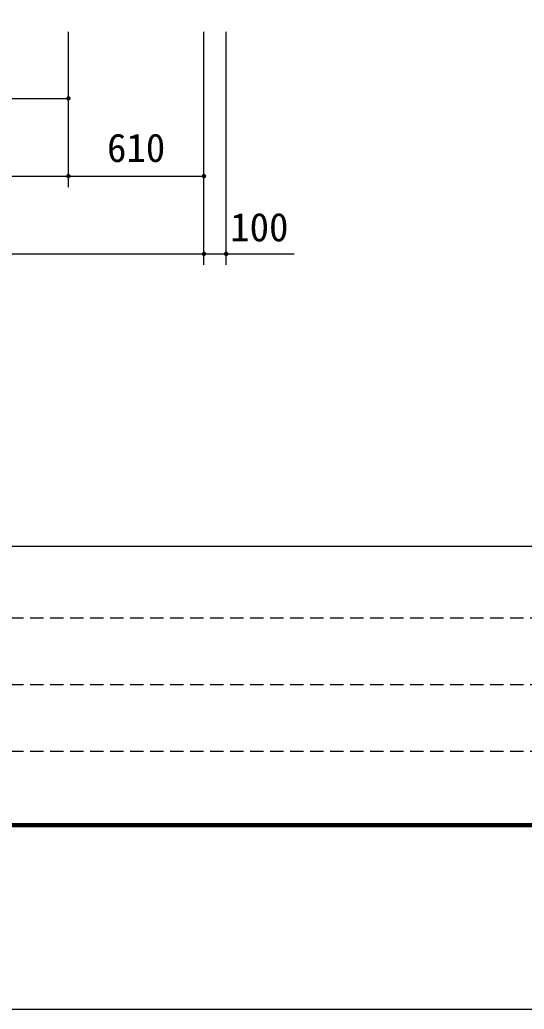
# Model space of a CAD drawing. Units: millimetres, scale not verified. Extents: x -14850 to 14850, y -10500 to 10500.
# Drawn here: x -5646 to -3376, y -10500 to -6045 of the extents above; entities that cross this region are included whole.
import ezdxf
from ezdxf.enums import TextEntityAlignment as Align

# ---------------------------------------------------------------- set-up
doc = ezdxf.new("R2010")
doc.units = ezdxf.units.MM
doc.header["$LTSCALE"] = 50
doc.linetypes.add('DASHED1', pattern=[1.8, 1.2, -0.6])
for name, color, linetype, lineweight in [('0-2_製作', 5, 'Continuous', 25), ('0-7_図面枠', 7, 'Continuous', 25), ('0-8_Axis_waku', 7, 'Continuous', 25)]:
    doc.layers.add(name, color=color, linetype=linetype, lineweight=lineweight)
doc.styles.add('ＭＳ ゴシック', font='')
doc.styles.get('ＭＳ ゴシック').set_extended_font_data('MS Gothic')

msp = doc.modelspace()

# ---------------------------------------------------------------- linework, layer by layer
at = {"layer": '0-2_製作', "color": 2}
for p, q in [((-5427.2, -6798.96), (-5427.2, -6099.34)), ((-4817.2, -7148.96), (-4817.2, -6099.34)), ((-4717.2, -7148.96), (-4717.2, -6099.34)), ((-6267.2, -6398.96), (-5427.2, -6398.96)), ((-9737.2, -6748.96), (-5427.2, -6748.96)), ((-5427.2, -6748.96), (-4817.2, -6748.96)), ((-9737.2, -7098.96), (-4817.2, -7098.96)), ((-4817.2, -7098.96), (-4717.2, -7098.96)), ((-4717.2, -7098.96), (-4410.7, -7098.96))]:
    msp.add_line(p, q, dxfattribs=at)
at = {"layer": '0-2_製作'}
for points in [[(-5437.18, -6398.33), (-5427.2, -6398.96), (-5437.2, -6398.96)], [(-5437.2, -6398.96), (-5427.2, -6398.96), (-5437.12, -6400.21)], [(-5437.02, -6397.09), (-5427.2, -6398.96), (-5437.18, -6398.33)], [(-5437.12, -6400.21), (-5427.2, -6398.96), (-5427.2, -6408.96)], [(-5437.12, -6400.21), (-5427.83, -6408.94), (-5436.88, -6401.45)], [(-5437.12, -6400.21), (-5427.2, -6408.96), (-5427.83, -6408.94)], [(-5436.71, -6395.87), (-5427.2, -6398.96), (-5437.02, -6397.09)], [(-5436.88, -6401.45), (-5429.07, -6408.78), (-5436.5, -6402.64)], [(-5436.88, -6401.45), (-5427.83, -6408.94), (-5429.07, -6408.78)], [(-5436.25, -6394.7), (-5427.2, -6398.96), (-5436.71, -6395.87)], [(-5436.5, -6402.64), (-5430.29, -6408.47), (-5435.96, -6403.78)], [(-5436.5, -6402.64), (-5429.07, -6408.78), (-5430.29, -6408.47)], [(-5435.64, -6393.6), (-5427.2, -6398.96), (-5436.25, -6394.7)], [(-5435.96, -6403.78), (-5431.46, -6408.01), (-5435.29, -6404.84)], [(-5435.96, -6403.78), (-5430.29, -6408.47), (-5431.46, -6408.01)], [(-5434.9, -6392.59), (-5427.2, -6398.96), (-5435.64, -6393.6)], [(-5435.29, -6404.84), (-5432.56, -6407.4), (-5434.49, -6405.81)], [(-5435.29, -6404.84), (-5431.46, -6408.01), (-5432.56, -6407.4)], [(-5434.04, -6391.67), (-5427.2, -6398.96), (-5434.9, -6392.59)], [(-5434.49, -6405.81), (-5432.56, -6407.4), (-5433.57, -6406.67)], [(-5434.04, -6391.67), (-5427.2, -6388.96), (-5427.2, -6398.96)], [(-5433.08, -6390.87), (-5427.2, -6388.96), (-5434.04, -6391.67)], [(-5432.02, -6390.2), (-5427.2, -6388.96), (-5433.08, -6390.87)], [(-5430.88, -6389.66), (-5427.2, -6388.96), (-5432.02, -6390.2)], [(-5429.68, -6389.27), (-5427.2, -6388.96), (-5430.88, -6389.66)], [(-5428.45, -6389.04), (-5427.2, -6388.96), (-5429.68, -6389.27)], [(-5427.2, -6388.96), (-5417.2, -6398.96), (-5427.2, -6398.96)], [(-5427.2, -6388.96), (-5417.28, -6397.71), (-5417.2, -6398.96)], [(-5427.2, -6388.96), (-5417.51, -6396.47), (-5417.28, -6397.71)], [(-5426.57, -6388.98), (-5417.51, -6396.47), (-5427.2, -6388.96)], [(-5427.2, -6398.96), (-5425.94, -6408.88), (-5427.2, -6408.96)], [(-5427.2, -6398.96), (-5424.71, -6408.65), (-5425.94, -6408.88)], [(-5427.2, -6398.96), (-5423.52, -6408.26), (-5424.71, -6408.65)], [(-5427.2, -6398.96), (-5422.38, -6407.72), (-5423.52, -6408.26)], [(-5427.2, -6398.96), (-5421.32, -6407.05), (-5422.38, -6407.72)], [(-5427.2, -6398.96), (-5420.35, -6406.25), (-5421.32, -6407.05)], [(-5427.2, -6398.96), (-5419.49, -6405.33), (-5420.35, -6406.25)], [(-5417.2, -6398.96), (-5419.49, -6405.33), (-5427.2, -6398.96)], [(-5425.32, -6389.14), (-5417.51, -6396.47), (-5426.57, -6388.98)], [(-5425.32, -6389.14), (-5417.9, -6395.28), (-5417.51, -6396.47)], [(-5424.11, -6389.45), (-5417.9, -6395.28), (-5425.32, -6389.14)], [(-5424.11, -6389.45), (-5418.43, -6394.14), (-5417.9, -6395.28)], [(-5422.94, -6389.91), (-5418.43, -6394.14), (-5424.11, -6389.45)], [(-5422.94, -6389.91), (-5419.11, -6393.08), (-5418.43, -6394.14)], [(-5421.84, -6390.52), (-5419.11, -6393.08), (-5422.94, -6389.91)], [(-5421.84, -6390.52), (-5419.91, -6392.11), (-5419.11, -6393.08)], [(-5420.82, -6391.26), (-5419.91, -6392.11), (-5421.84, -6390.52)], [(-5417.2, -6398.96), (-5418.75, -6404.32), (-5419.49, -6405.33)], [(-5417.2, -6398.96), (-5418.15, -6403.22), (-5418.75, -6404.32)], [(-5417.2, -6398.96), (-5417.69, -6402.05), (-5418.15, -6403.22)], [(-5417.2, -6398.96), (-5417.37, -6400.83), (-5417.69, -6402.05)], [(-5417.2, -6398.96), (-5417.22, -6399.59), (-5417.37, -6400.83)], [(-5437.18, -6748.33), (-5427.2, -6748.96), (-5437.2, -6748.96)], [(-5437.2, -6748.96), (-5427.2, -6748.96), (-5437.12, -6750.21)], [(-5437.02, -6747.09), (-5427.2, -6748.96), (-5437.18, -6748.33)], [(-5437.12, -6750.21), (-5427.2, -6748.96), (-5427.2, -6758.96)], [(-5437.12, -6750.21), (-5427.2, -6758.96), (-5436.88, -6751.45)], [(-5436.71, -6745.87), (-5427.2, -6748.96), (-5437.02, -6747.09)], [(-5436.88, -6751.45), (-5427.83, -6758.94), (-5436.5, -6752.64)], [(-5436.88, -6751.45), (-5427.2, -6758.96), (-5427.83, -6758.94)], [(-5436.25, -6744.7), (-5427.2, -6748.96), (-5436.71, -6745.87)], [(-5436.5, -6752.64), (-5429.07, -6758.78), (-5435.96, -6753.78)], [(-5436.5, -6752.64), (-5427.83, -6758.94), (-5429.07, -6758.78)], [(-5435.64, -6743.6), (-5427.2, -6748.96), (-5436.25, -6744.7)], [(-5435.96, -6753.78), (-5430.29, -6758.47), (-5435.29, -6754.84)], [(-5435.96, -6753.78), (-5429.07, -6758.78), (-5430.29, -6758.47)], [(-5434.9, -6742.59), (-5427.2, -6748.96), (-5435.64, -6743.6)], [(-5435.29, -6754.84), (-5431.46, -6758.01), (-5434.49, -6755.81)], [(-5435.29, -6754.84), (-5430.29, -6758.47), (-5431.46, -6758.01)], [(-5434.9, -6742.59), (-5427.2, -6738.96), (-5427.2, -6748.96)], [(-5434.04, -6741.67), (-5427.2, -6738.96), (-5434.9, -6742.59)], [(-5434.49, -6755.81), (-5432.56, -6757.4), (-5433.57, -6756.67)], [(-5434.49, -6755.81), (-5431.46, -6758.01), (-5432.56, -6757.4)], [(-5433.08, -6740.87), (-5427.2, -6738.96), (-5434.04, -6741.67)], [(-5432.02, -6740.2), (-5427.2, -6738.96), (-5433.08, -6740.87)], [(-5430.88, -6739.66), (-5427.2, -6738.96), (-5432.02, -6740.2)], [(-5429.68, -6739.27), (-5427.2, -6738.96), (-5430.88, -6739.66)], [(-5428.45, -6739.04), (-5427.2, -6738.96), (-5429.68, -6739.27)], [(-5427.2, -6738.96), (-5417.2, -6748.96), (-5427.2, -6748.96)], [(-5427.2, -6738.96), (-5417.28, -6747.71), (-5417.2, -6748.96)], [(-5427.2, -6738.96), (-5417.51, -6746.47), (-5417.28, -6747.71)], [(-5426.57, -6738.98), (-5417.51, -6746.47), (-5427.2, -6738.96)], [(-5427.2, -6748.96), (-5425.94, -6758.88), (-5427.2, -6758.96)], [(-5427.2, -6748.96), (-5424.71, -6758.65), (-5425.94, -6758.88)], [(-5427.2, -6748.96), (-5423.52, -6758.26), (-5424.71, -6758.65)], [(-5427.2, -6748.96), (-5422.38, -6757.72), (-5423.52, -6758.26)], [(-5427.2, -6748.96), (-5421.32, -6757.05), (-5422.38, -6757.72)], [(-5427.2, -6748.96), (-5420.35, -6756.25), (-5421.32, -6757.05)], [(-5427.2, -6748.96), (-5419.49, -6755.33), (-5420.35, -6756.25)], [(-5427.2, -6748.96), (-5418.75, -6754.32), (-5419.49, -6755.33)], [(-5417.2, -6748.96), (-5418.75, -6754.32), (-5427.2, -6748.96)], [(-5426.57, -6738.98), (-5417.9, -6745.28), (-5417.51, -6746.47)], [(-5425.32, -6739.14), (-5417.9, -6745.28), (-5426.57, -6738.98)], [(-5425.32, -6739.14), (-5418.43, -6744.14), (-5417.9, -6745.28)], [(-5424.11, -6739.45), (-5418.43, -6744.14), (-5425.32, -6739.14)], [(-5424.11, -6739.45), (-5419.11, -6743.08), (-5418.43, -6744.14)], [(-5422.94, -6739.91), (-5419.11, -6743.08), (-5424.11, -6739.45)], [(-5422.94, -6739.91), (-5419.91, -6742.11), (-5419.11, -6743.08)], [(-5421.84, -6740.52), (-5419.91, -6742.11), (-5422.94, -6739.91)], [(-5421.84, -6740.52), (-5420.82, -6741.26), (-5419.91, -6742.11)], [(-5417.2, -6748.96), (-5418.15, -6753.22), (-5418.75, -6754.32)], [(-5417.2, -6748.96), (-5417.69, -6752.05), (-5418.15, -6753.22)], [(-5417.2, -6748.96), (-5417.37, -6750.83), (-5417.69, -6752.05)], [(-5417.2, -6748.96), (-5417.22, -6749.59), (-5417.37, -6750.83)], [(-4827.18, -6748.33), (-4817.2, -6748.96), (-4827.2, -6748.96)], [(-4827.2, -6748.96), (-4817.2, -6748.96), (-4827.12, -6750.21)], [(-4827.02, -6747.09), (-4817.2, -6748.96), (-4827.18, -6748.33)], [(-4827.12, -6750.21), (-4817.2, -6748.96), (-4826.88, -6751.45)], [(-4826.71, -6745.87), (-4817.2, -6748.96), (-4827.02, -6747.09)], [(-4826.88, -6751.45), (-4817.2, -6748.96), (-4817.2, -6758.96)], [(-4826.88, -6751.45), (-4817.2, -6758.96), (-4826.5, -6752.64)], [(-4826.25, -6744.7), (-4817.2, -6748.96), (-4826.71, -6745.87)], [(-4826.5, -6752.64), (-4817.83, -6758.94), (-4825.96, -6753.78)], [(-4826.5, -6752.64), (-4817.2, -6758.96), (-4817.83, -6758.94)], [(-4825.64, -6743.6), (-4817.2, -6748.96), (-4826.25, -6744.7)], [(-4825.96, -6753.78), (-4819.07, -6758.78), (-4825.29, -6754.84)], [(-4825.96, -6753.78), (-4817.83, -6758.94), (-4819.07, -6758.78)], [(-4824.9, -6742.59), (-4817.2, -6748.96), (-4825.64, -6743.6)], [(-4825.29, -6754.84), (-4820.29, -6758.47), (-4824.49, -6755.81)], [(-4825.29, -6754.84), (-4819.07, -6758.78), (-4820.29, -6758.47)], [(-4824.9, -6742.59), (-4817.2, -6738.96), (-4817.2, -6748.96)], [(-4824.04, -6741.67), (-4817.2, -6738.96), (-4824.9, -6742.59)], [(-4824.49, -6755.81), (-4821.46, -6758.01), (-4823.57, -6756.67)], [(-4824.49, -6755.81), (-4820.29, -6758.47), (-4821.46, -6758.01)], [(-4823.08, -6740.87), (-4817.2, -6738.96), (-4824.04, -6741.67)], [(-4823.57, -6756.67), (-4821.46, -6758.01), (-4822.56, -6757.4)], [(-4822.02, -6740.2), (-4817.2, -6738.96), (-4823.08, -6740.87)], [(-4820.88, -6739.66), (-4817.2, -6738.96), (-4822.02, -6740.2)], [(-4819.68, -6739.27), (-4817.2, -6738.96), (-4820.88, -6739.66)], [(-4818.45, -6739.04), (-4817.2, -6738.96), (-4819.68, -6739.27)], [(-4817.2, -6738.96), (-4807.2, -6748.96), (-4817.2, -6748.96)], [(-4817.2, -6738.96), (-4807.28, -6747.71), (-4807.2, -6748.96)], [(-4817.2, -6738.96), (-4807.51, -6746.47), (-4807.28, -6747.71)], [(-4817.2, -6738.96), (-4807.9, -6745.28), (-4807.51, -6746.47)], [(-4816.57, -6738.98), (-4807.9, -6745.28), (-4817.2, -6738.96)], [(-4817.2, -6748.96), (-4815.94, -6758.88), (-4817.2, -6758.96)], [(-4817.2, -6748.96), (-4814.71, -6758.65), (-4815.94, -6758.88)], [(-4817.2, -6748.96), (-4813.52, -6758.26), (-4814.71, -6758.65)], [(-4817.2, -6748.96), (-4812.38, -6757.72), (-4813.52, -6758.26)], [(-4817.2, -6748.96), (-4811.32, -6757.05), (-4812.38, -6757.72)], [(-4817.2, -6748.96), (-4810.35, -6756.25), (-4811.32, -6757.05)], [(-4817.2, -6748.96), (-4809.49, -6755.33), (-4810.35, -6756.25)], [(-4817.2, -6748.96), (-4808.75, -6754.32), (-4809.49, -6755.33)], [(-4807.2, -6748.96), (-4808.75, -6754.32), (-4817.2, -6748.96)], [(-4816.57, -6738.98), (-4808.43, -6744.14), (-4807.9, -6745.28)], [(-4815.32, -6739.14), (-4808.43, -6744.14), (-4816.57, -6738.98)], [(-4815.32, -6739.14), (-4809.11, -6743.08), (-4808.43, -6744.14)], [(-4814.11, -6739.45), (-4809.11, -6743.08), (-4815.32, -6739.14)], [(-4814.11, -6739.45), (-4809.91, -6742.11), (-4809.11, -6743.08)], [(-4812.94, -6739.91), (-4809.91, -6742.11), (-4814.11, -6739.45)], [(-4812.94, -6739.91), (-4810.82, -6741.26), (-4809.91, -6742.11)], [(-4811.84, -6740.52), (-4810.82, -6741.26), (-4812.94, -6739.91)], [(-4807.2, -6748.96), (-4808.15, -6753.22), (-4808.75, -6754.32)], [(-4807.2, -6748.96), (-4807.69, -6752.05), (-4808.15, -6753.22)], [(-4807.2, -6748.96), (-4807.38, -6750.83), (-4807.69, -6752.05)], [(-4807.2, -6748.96), (-4807.22, -6749.59), (-4807.38, -6750.83)], [(-4827.18, -7098.33), (-4817.2, -7098.96), (-4827.2, -7098.96)], [(-4827.2, -7098.96), (-4817.2, -7098.96), (-4827.12, -7100.21)], [(-4827.02, -7097.09), (-4817.2, -7098.96), (-4827.18, -7098.33)], [(-4827.12, -7100.21), (-4817.2, -7098.96), (-4826.88, -7101.45)], [(-4826.71, -7095.87), (-4817.2, -7098.96), (-4827.02, -7097.09)], [(-4826.88, -7101.45), (-4817.2, -7098.96), (-4826.5, -7102.64)], [(-4826.25, -7094.7), (-4817.2, -7098.96), (-4826.71, -7095.87)], [(-4826.5, -7102.64), (-4817.2, -7098.96), (-4817.2, -7108.96)], [(-4826.5, -7102.64), (-4817.83, -7108.94), (-4825.96, -7103.78)], [(-4826.5, -7102.64), (-4817.2, -7108.96), (-4817.83, -7108.94)], [(-4825.64, -7093.6), (-4817.2, -7098.96), (-4826.25, -7094.7)], [(-4825.96, -7103.78), (-4819.07, -7108.78), (-4825.29, -7104.84)], [(-4825.96, -7103.78), (-4817.83, -7108.94), (-4819.07, -7108.78)], [(-4824.9, -7092.59), (-4817.2, -7098.96), (-4825.64, -7093.6)], [(-4825.29, -7104.84), (-4820.29, -7108.47), (-4824.49, -7105.81)], [(-4825.29, -7104.84), (-4819.07, -7108.78), (-4820.29, -7108.47)], [(-4824.9, -7092.59), (-4817.2, -7088.96), (-4817.2, -7098.96)], [(-4824.04, -7091.67), (-4817.2, -7088.96), (-4824.9, -7092.59)], [(-4824.49, -7105.81), (-4821.46, -7108.01), (-4823.57, -7106.67)], [(-4824.49, -7105.81), (-4820.29, -7108.47), (-4821.46, -7108.01)], [(-4823.08, -7090.87), (-4817.2, -7088.96), (-4824.04, -7091.67)], [(-4823.57, -7106.67), (-4821.46, -7108.01), (-4822.56, -7107.4)], [(-4822.02, -7090.2), (-4817.2, -7088.96), (-4823.08, -7090.87)], [(-4820.88, -7089.66), (-4817.2, -7088.96), (-4822.02, -7090.2)], [(-4819.68, -7089.27), (-4817.2, -7088.96), (-4820.88, -7089.66)], [(-4818.45, -7089.04), (-4817.2, -7088.96), (-4819.68, -7089.27)], [(-4817.2, -7088.96), (-4807.2, -7098.96), (-4817.2, -7098.96)], [(-4817.2, -7088.96), (-4807.28, -7097.71), (-4807.2, -7098.96)], [(-4817.2, -7088.96), (-4807.51, -7096.47), (-4807.28, -7097.71)], [(-4817.2, -7088.96), (-4807.9, -7095.28), (-4807.51, -7096.47)], [(-4817.2, -7088.96), (-4808.43, -7094.14), (-4807.9, -7095.28)], [(-4816.57, -7088.98), (-4808.43, -7094.14), (-4817.2, -7088.96)], [(-4817.2, -7098.96), (-4815.94, -7108.88), (-4817.2, -7108.96)], [(-4817.2, -7098.96), (-4814.71, -7108.65), (-4815.94, -7108.88)], [(-4817.2, -7098.96), (-4813.52, -7108.26), (-4814.71, -7108.65)], [(-4817.2, -7098.96), (-4812.38, -7107.72), (-4813.52, -7108.26)], [(-4817.2, -7098.96), (-4811.32, -7107.05), (-4812.38, -7107.72)], [(-4817.2, -7098.96), (-4810.35, -7106.25), (-4811.32, -7107.05)], [(-4817.2, -7098.96), (-4809.49, -7105.33), (-4810.35, -7106.25)], [(-4817.2, -7098.96), (-4808.75, -7104.32), (-4809.49, -7105.33)], [(-4807.2, -7098.96), (-4808.75, -7104.32), (-4817.2, -7098.96)], [(-4815.32, -7089.14), (-4808.43, -7094.14), (-4816.57, -7088.98)], [(-4815.32, -7089.14), (-4809.11, -7093.08), (-4808.43, -7094.14)], [(-4814.11, -7089.45), (-4809.11, -7093.08), (-4815.32, -7089.14)], [(-4814.11, -7089.45), (-4809.91, -7092.11), (-4809.11, -7093.08)], [(-4812.94, -7089.91), (-4809.91, -7092.11), (-4814.11, -7089.45)], [(-4812.94, -7089.91), (-4810.82, -7091.26), (-4809.91, -7092.11)], [(-4811.84, -7090.52), (-4810.82, -7091.26), (-4812.94, -7089.91)], [(-4807.2, -7098.96), (-4808.15, -7103.22), (-4808.75, -7104.32)], [(-4807.2, -7098.96), (-4807.69, -7102.05), (-4808.15, -7103.22)], [(-4807.2, -7098.96), (-4807.38, -7100.83), (-4807.69, -7102.05)], [(-4807.2, -7098.96), (-4807.22, -7099.59), (-4807.38, -7100.83)], [(-4727.18, -7098.33), (-4717.2, -7098.96), (-4727.2, -7098.96)], [(-4727.2, -7098.96), (-4717.2, -7098.96), (-4727.12, -7100.21)], [(-4727.02, -7097.09), (-4717.2, -7098.96), (-4727.18, -7098.33)], [(-4727.12, -7100.21), (-4717.2, -7098.96), (-4726.88, -7101.45)], [(-4726.71, -7095.87), (-4717.2, -7098.96), (-4727.02, -7097.09)], [(-4726.88, -7101.45), (-4717.2, -7098.96), (-4726.5, -7102.64)], [(-4726.25, -7094.7), (-4717.2, -7098.96), (-4726.71, -7095.87)], [(-4726.5, -7102.64), (-4717.2, -7098.96), (-4717.2, -7108.96)], [(-4726.5, -7102.64), (-4717.83, -7108.94), (-4725.96, -7103.78)], [(-4726.5, -7102.64), (-4717.2, -7108.96), (-4717.83, -7108.94)], [(-4725.64, -7093.6), (-4717.2, -7098.96), (-4726.25, -7094.7)], [(-4725.96, -7103.78), (-4719.07, -7108.78), (-4725.29, -7104.84)], [(-4725.96, -7103.78), (-4717.83, -7108.94), (-4719.07, -7108.78)], [(-4724.9, -7092.59), (-4717.2, -7098.96), (-4725.64, -7093.6)], [(-4725.29, -7104.84), (-4720.29, -7108.47), (-4724.49, -7105.81)], [(-4725.29, -7104.84), (-4719.07, -7108.78), (-4720.29, -7108.47)], [(-4724.9, -7092.59), (-4717.2, -7088.96), (-4717.2, -7098.96)], [(-4724.04, -7091.67), (-4717.2, -7088.96), (-4724.9, -7092.59)], [(-4724.49, -7105.81), (-4721.46, -7108.01), (-4723.57, -7106.67)], [(-4724.49, -7105.81), (-4720.29, -7108.47), (-4721.46, -7108.01)], [(-4723.08, -7090.87), (-4717.2, -7088.96), (-4724.04, -7091.67)], [(-4723.57, -7106.67), (-4721.46, -7108.01), (-4722.56, -7107.4)], [(-4722.02, -7090.2), (-4717.2, -7088.96), (-4723.08, -7090.87)], [(-4720.88, -7089.66), (-4717.2, -7088.96), (-4722.02, -7090.2)], [(-4719.68, -7089.27), (-4717.2, -7088.96), (-4720.88, -7089.66)], [(-4718.45, -7089.04), (-4717.2, -7088.96), (-4719.68, -7089.27)], [(-4717.2, -7088.96), (-4707.2, -7098.96), (-4717.2, -7098.96)], [(-4717.2, -7088.96), (-4707.28, -7097.71), (-4707.2, -7098.96)], [(-4717.2, -7088.96), (-4707.51, -7096.47), (-4707.28, -7097.71)], [(-4717.2, -7088.96), (-4707.9, -7095.28), (-4707.51, -7096.47)], [(-4717.2, -7088.96), (-4708.43, -7094.14), (-4707.9, -7095.28)], [(-4716.57, -7088.98), (-4708.43, -7094.14), (-4717.2, -7088.96)], [(-4717.2, -7098.96), (-4715.94, -7108.88), (-4717.2, -7108.96)], [(-4717.2, -7098.96), (-4714.71, -7108.65), (-4715.94, -7108.88)], [(-4717.2, -7098.96), (-4713.52, -7108.26), (-4714.71, -7108.65)], [(-4717.2, -7098.96), (-4712.38, -7107.72), (-4713.52, -7108.26)], [(-4717.2, -7098.96), (-4711.32, -7107.05), (-4712.38, -7107.72)], [(-4717.2, -7098.96), (-4710.35, -7106.25), (-4711.32, -7107.05)], [(-4717.2, -7098.96), (-4709.49, -7105.33), (-4710.35, -7106.25)], [(-4717.2, -7098.96), (-4708.75, -7104.32), (-4709.49, -7105.33)], [(-4707.2, -7098.96), (-4708.75, -7104.32), (-4717.2, -7098.96)], [(-4715.32, -7089.14), (-4708.43, -7094.14), (-4716.57, -7088.98)], [(-4715.32, -7089.14), (-4709.11, -7093.08), (-4708.43, -7094.14)], [(-4714.11, -7089.45), (-4709.11, -7093.08), (-4715.32, -7089.14)], [(-4714.11, -7089.45), (-4709.91, -7092.11), (-4709.11, -7093.08)], [(-4712.94, -7089.91), (-4709.91, -7092.11), (-4714.11, -7089.45)], [(-4712.94, -7089.91), (-4710.82, -7091.26), (-4709.91, -7092.11)], [(-4711.84, -7090.52), (-4710.82, -7091.26), (-4712.94, -7089.91)], [(-4707.2, -7098.96), (-4708.15, -7103.22), (-4708.75, -7104.32)], [(-4707.2, -7098.96), (-4707.69, -7102.05), (-4708.15, -7103.22)], [(-4707.2, -7098.96), (-4707.38, -7100.83), (-4707.69, -7102.05)], [(-4707.2, -7098.96), (-4707.22, -7099.59), (-4707.38, -7100.83)]]:
    msp.add_solid(points, dxfattribs=at)
at = {"layer": '0-7_図面枠'}
msp.add_lwpolyline([(-14850, -10500), (14850, -10500), (14850, 10500), (-14850, 10500)], close=True, dxfattribs=at)
at = {"layer": '0-8_Axis_waku'}
for p, q in [((-12950, -8415), (14000, -8415)), ((14002, -9667.01), (-12952, -9667.01)), ((14001, -9666.01), (-12951, -9666.01)), ((-12950, -9665), (14000, -9665)), ((14014, -9679.01), (-12964, -9679.01)), ((14013, -9678.01), (-12963, -9678.01)), ((14012, -9677.01), (-12962, -9677.01)), ((14011, -9676.01), (-12961, -9676.01)), ((14010, -9675.01), (-12960, -9675.01)), ((14009, -9674.01), (-12959, -9674.01)), ((14008, -9673.01), (-12958, -9673.01)), ((14007, -9672.01), (-12957, -9672.01)), ((14006, -9671.01), (-12956, -9671.01)), ((14005, -9670.01), (-12955, -9670.01)), ((14004, -9669.01), (-12954, -9669.01)), ((14003, -9668.01), (-12953, -9668.01))]:
    msp.add_line(p, q, dxfattribs=at)
at = {"layer": '0-8_Axis_waku', "linetype": 'DASHED1'}
for p, q in [((400, -8740), (-12950, -8740)), ((400, -9040), (-12950, -9040)), ((400, -9340), (-12950, -9340))]:
    msp.add_line(p, q, dxfattribs=at)

# ---------------------------------------------------------------- texts
at = {"layer": '0-2_製作', "color": 4, "style": 'ＭＳ ゴシック'}
for s, p in [('610', (-5253.45, -6723.96)), ('100', (-4699.02, -7081.26))]:
    msp.add_text(s, height=128.4, dxfattribs=at).set_placement(p, align=Align.BOTTOM_LEFT)

doc.saveas('drawing.dxf')
